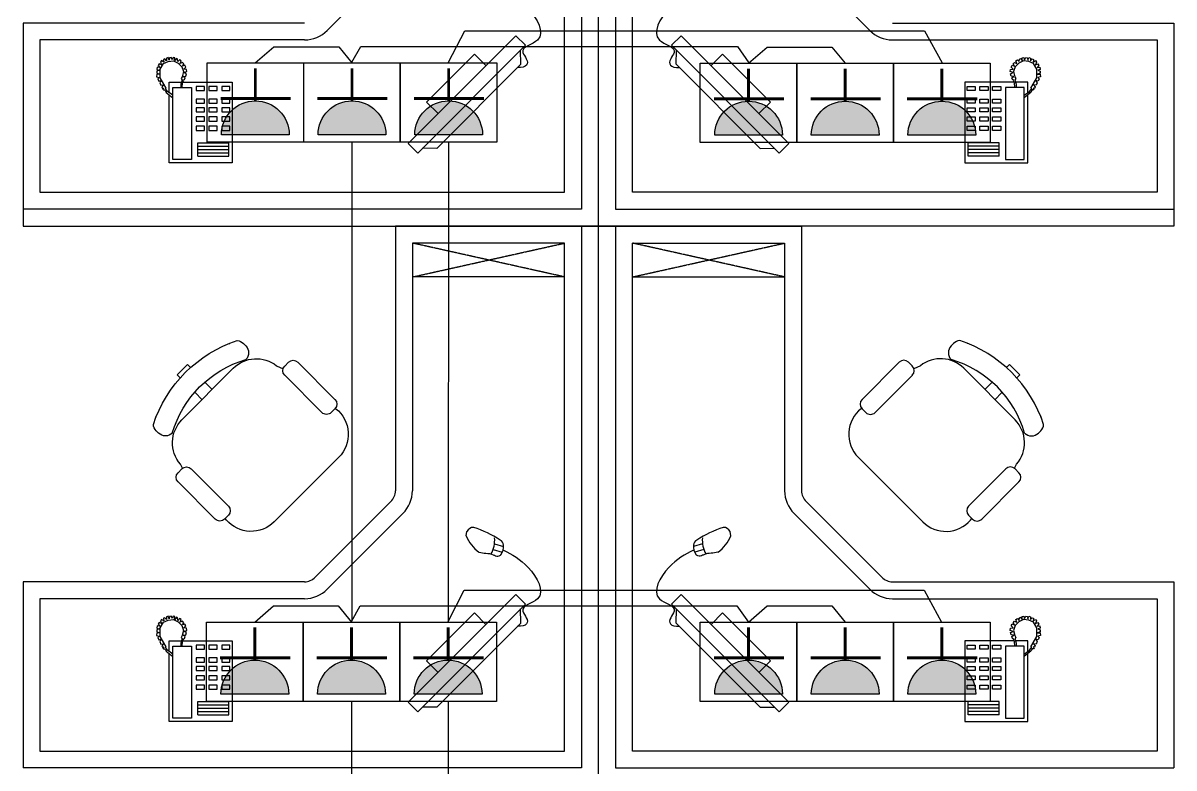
# Model space of a CAD drawing. Header units: inches. Extents: x 10 to 166961, y -47 to 131592.
# Drawn here: x 106726 to 110126, y 39459 to 41658 of the extents above; entities that cross this region are included whole.
import ezdxf

# ---------------------------------------------------------------- set-up
doc = ezdxf.new("R2010")
doc.units = ezdxf.units.IN
doc.header["$MEASUREMENT"] = 0
doc.linetypes.add('CONTINOUS', pattern=[0])
doc.linetypes.add('HIDDEN', pattern=[0.375, 0.25, -0.125])
for name, color, linetype in [('2', 2, 'Continuous'), ('6', 6, 'Continuous'), ('8', 8, 'Continuous'), ('插座图', 4, 'Continuous')]:
    doc.layers.add(name, color=color, linetype=linetype)

# ---------------------------------------------------------------- blocks, each defined once
blk = doc.blocks.new('A$C127C375D')
at = {"layer": '插座图', "lineweight": -2}
blk.add_hatch(color=3, dxfattribs=at).paths.add_polyline_path([(91.7, 8.4, 1), (16.1, 8.4)])
at = {"layer": '插座图', "color": 3, "lineweight": -2}
blk.add_line((16.1, 8.4), (91.7, 8.4), dxfattribs=at)
blk.add_lwpolyline([(0, 0), (107.8, 0), (107.8, 88.6), (0, 88.6)], close=True, dxfattribs=at)
at = {"layer": '插座图', "color": 3, "lineweight": -2, "const_width": 3.2}
for points in [[(53.9, 46.2), (53.9, 82.6)], [(14.3, 48.8), (92.6, 48.8)]]:
    blk.add_lwpolyline(points, dxfattribs=at)
at = {"layer": '插座图', "color": 3, "lineweight": -2}
blk.add_arc((53.9, 8.4), 37.8, 0, 180, dxfattribs=at)

msp = doc.modelspace()

# ---------------------------------------------------------------- linework, layer by layer
at = {"color": 2}
for p, q in [((107697.7, 41306.2), (107697.7, 39893.6)), ((107983.2, 41306.2), (107981.7, 39889.3)), ((107696.2, 39654.7), (107696.2, 38241.8)), ((107981.7, 39654.7), (107981.7, 38241.8))]:
    msp.add_line(p, q, dxfattribs=at)
for points in [[(107983.2, 41542.3), (108031, 41635.5), (109389.5, 41635.5), (109441.2, 41540.8)], [(107412.2, 41540.8), (107467, 41588.5), (107658.5, 41588.5), (107697.7, 41540.8)], [(107697.7, 41542.3), (107723.5, 41589), (108836.5, 41589), (108870.2, 41540.8)], [(108869.2, 41539.8), (108924, 41587.5), (109115.5, 41587.5), (109154.7, 41539.8)], [(107981.7, 39890.8), (108029.5, 39984), (109388, 39984), (109439.7, 39889.3)], [(107410.7, 39889.3), (107465.5, 39937), (107657, 39937), (107696.2, 39889.3)], [(107696.2, 39890.8), (107722, 39937.5), (108835, 39937.5), (108868.7, 39889.3)], [(108869.2, 39889.3), (108924, 39937), (109115.5, 39937), (109154.7, 39889.3)]]:
    msp.add_lwpolyline(points, dxfattribs=at)
at = {"layer": '2', "color": 252}
for p, q in [((108376, 42708.5), (108376, 41108.5)), ((108426, 41058.5), (108426, 42708.5)), ((108476, 42708.5), (108476, 41108.5)), ((108376, 41108.5), (106726, 41108.5)), ((106726, 41108.5), (106726, 41058.5)), ((108476, 41108.5), (110126, 41108.5)), ((110126, 41108.5), (110126, 41058.5)), ((106726, 41058.5), (108426, 41058.5)), ((107826.1, 41058.5), (108376, 41058.5)), ((108426, 41058.5), (107826.1, 41058.5)), ((108426, 41058.5), (107826.1, 41058.5)), ((108376, 41058.5), (108376, 39458.5)), ((108376, 41058.5), (108476, 41058.5)), ((108426, 39408.5), (108426, 41058.5)), ((108426, 41058.5), (109025.9, 41058.5)), ((108426, 41058.5), (109025.9, 41058.5)), ((110126, 41058.5), (108426, 41058.5)), ((108476, 41058.5), (108476, 39458.5)), ((109025.9, 41058.5), (108476, 41058.5)), ((108376, 39458.5), (106726, 39458.5)), ((108476, 39458.5), (110126, 39458.5))]:
    msp.add_line(p, q, dxfattribs=at)
at = {"layer": '6', "color": 252}
for p, q in [((107557.5, 41658.4), (106726, 41658.4)), ((106726, 41658.4), (106726, 41108.5)), ((109294.5, 41658.4), (110126, 41658.4)), ((110126, 41658.4), (110126, 41108.5)), ((107826.1, 41058.5), (107826.1, 40277)), ((109025.9, 41058.5), (109025.9, 40277)), ((107377.1, 40712.1), (107384.1, 40705.2)), ((109474.9, 40712.1), (109467.9, 40705.2)), ((107181.6, 40619.3), (107211.8, 40649.5)), ((107195.3, 40486.3), (107347, 40638.8)), ((107211.8, 40649.5), (107221.5, 40639.8)), ((107474.8, 40646.5), (107494.2, 40637.4)), ((107499, 40645.3), (107510.3, 40656.7)), ((107537.5, 40656.7), (107647.6, 40546.6)), ((109314.5, 40656.7), (109204.4, 40546.6)), ((109353.1, 40645.3), (109341.7, 40656.7)), ((109377.2, 40646.5), (109357.8, 40637.4)), ((109656.7, 40486.3), (109505, 40638.8)), ((109640.2, 40649.5), (109630.5, 40639.8)), ((109670.4, 40619.3), (109640.2, 40649.5)), ((107191.3, 40609.7), (107181.6, 40619.3)), ((107264.2, 40596.8), (107284.8, 40576.3)), ((107609, 40508.1), (107499, 40618.1)), ((109243, 40508.1), (109353.1, 40618.1)), ((109587.8, 40596.8), (109567.2, 40576.3)), ((109660.8, 40609.7), (109670.4, 40619.3)), ((107254.8, 40546.1), (107234.1, 40566.8)), ((109597.2, 40546.1), (109617.9, 40566.8)), ((107647.6, 40519.4), (107636.2, 40508.1)), ((107648.7, 40520.6), (107650.1, 40519.5)), ((109203.4, 40520.6), (109201.9, 40519.5)), ((109204.4, 40519.4), (109215.8, 40508.1)), ((107126.4, 40447.4), (107119.4, 40454.4)), ((109725.6, 40447.4), (109732.6, 40454.4)), ((107658.5, 40375.9), (107467.8, 40185.3)), ((109193.5, 40375.9), (109384.2, 40185.3)), ((107184.1, 40330.4), (107195.5, 40341.8)), ((107197.4, 40343.5), (107190.9, 40355.4)), ((107222.7, 40341.8), (107332.7, 40231.8)), ((109629.3, 40341.8), (109519.3, 40231.8)), ((109654.6, 40343.5), (109661.1, 40355.4)), ((109667.9, 40330.4), (109656.5, 40341.8)), ((107294.1, 40193.2), (107184.1, 40303.2)), ((109557.9, 40193.2), (109667.9, 40303.2)), ((107813, 40245.2), (107589.3, 40021.5)), ((109039, 40245.2), (109262.7, 40021.5)), ((107332.7, 40204.6), (107321.3, 40193.2)), ((107327.1, 40190.2), (107323.1, 40194.9)), ((109519.3, 40204.6), (109530.7, 40193.2)), ((109524.9, 40190.2), (109528.9, 40194.9)), ((107557.5, 40008.4), (106726, 40008.4)), ((106726, 40008.4), (106726, 39458.5)), ((109294.5, 40008.4), (110126, 40008.4)), ((110126, 40008.4), (110126, 39458.5))]:
    msp.add_line(p, q, dxfattribs=at)
for centre, start, end in [((107781.1, 40277), 315, 0), ((109070.9, 40277), 180, 225), ((107557.5, 40053.4), 270, 315), ((109294.5, 40053.4), 225, 270)]:
    msp.add_arc(centre, 45, start, end, dxfattribs=at)
at = {"layer": '6', "color": 252, "extrusion": (0, 0, -1)}
for centre, major_axis, start_param, end_param in [((107478.9, 40352.6), (273.6, 273.6), 4.241936, 5.182842), ((107356.7, 40691.7), (20.4, 20.4), 4.712389, 4.726071), ((107356.7, 40691.7), (20.4, 20.4), -0.705229, 0), ((107363.7, 40684.7), (20.4, 20.4), 0, 1.570796), ((107473.6, 40357.9), (225.8, 225.8), 4.211213, 5.213565), ((107415.2, 40571), (68, 68), 4.709722, 6.166276), ((107523.9, 40643.1), (13.6, 13.6), 4.712389, 6.283185), ((107512.6, 40631.7), (13.6, 13.6), 3.141593, 4.712389), ((107634, 40533), (13.6, 13.6), 0, 1.570796), ((107139.8, 40474.8), (-20.4, 20.4), 6.269503, 6.283185), ((107622.6, 40521.7), (13.6, 13.6), 1.570796, 3.141593), ((107590.5, 40444), (68, 68), -0.116909, 1.570796), ((107139.8, 40474.8), (20.4, 20.4), 3.141593, 3.846821), ((107263.6, 40418.5), (68, 68), 3.212044, 4.709722), ((107146.8, 40467.8), (20.4, 20.4), 1.570796, 3.141593), ((107197.7, 40316.8), (13.6, 13.6), 3.141593, 4.712389), ((107209.1, 40328.2), (13.6, 13.6), 4.712389, 6.283185), ((107319.1, 40218.2), (13.6, 13.6), 0, 1.570796), ((107307.7, 40206.8), (13.6, 13.6), 1.570796, 3.141593), ((107399.8, 40253.3), (68, 68), 1.570796, 3.212044)]:
    msp.add_ellipse(centre, major_axis=major_axis, ratio=1, start_param=start_param, end_param=end_param, dxfattribs=at)
at = {"layer": '6', "color": 252}
for centre, major_axis, start_param, end_param in [((109488.3, 40684.7), (-20.4, 20.4), 0, 1.570796), ((109495.3, 40691.7), (-20.4, 20.4), -0.705229, 0), ((109373.1, 40352.6), (-273.6, 273.6), 4.241936, 5.182842), ((109495.3, 40691.7), (-20.4, 20.4), 4.712389, 4.726071), ((109328.1, 40643.1), (-13.6, 13.6), 4.712389, 6.283185), ((109436.8, 40571), (-68, 68), 4.709722, 6.166276), ((109378.4, 40357.9), (-225.8, 225.8), 4.211213, 5.213565), ((109339.4, 40631.7), (-13.6, 13.6), 3.141593, 4.712389), ((109218, 40533), (-13.6, 13.6), 0, 1.570796), ((109261.5, 40444), (-68, 68), -0.116909, 1.570796), ((109229.4, 40521.7), (-13.6, 13.6), 1.570796, 3.141593), ((109712.2, 40474.8), (20.4, 20.4), 6.269503, 6.283185), ((109588.4, 40418.5), (-68, 68), 3.212044, 4.709722), ((109712.2, 40474.8), (-20.4, 20.4), 3.141593, 3.846821), ((109705.2, 40467.8), (-20.4, 20.4), 1.570796, 3.141593), ((109642.9, 40328.2), (-13.6, 13.6), 4.712389, 6.283185), ((109654.3, 40316.8), (-13.6, 13.6), 3.141593, 4.712389), ((109532.9, 40218.2), (-13.6, 13.6), 0, 1.570796), ((109452.2, 40253.3), (-68, 68), 1.570796, 3.212044), ((109544.3, 40206.8), (-13.6, 13.6), 1.570796, 3.141593)]:
    msp.add_ellipse(centre, major_axis=major_axis, ratio=1, start_param=start_param, end_param=end_param, dxfattribs=at)
at = {"layer": '8', "color": 252}
for p, q in [((108326, 41158.5), (108326, 42658.5)), ((108526, 41158.5), (108526, 42658.5)), ((107848.3, 41859.8), (107624.7, 41636.2)), ((109003.7, 41859.8), (109227.3, 41636.2)), ((107557.5, 41608.4), (106776, 41608.4)), ((106776, 41608.4), (106776, 41158.5)), ((109294.5, 41608.4), (110076, 41608.4)), ((110076, 41608.4), (110076, 41158.5)), ((107144.6, 41552.2), (107140.5, 41550.4)), ((107140.5, 41550.4), (107141.6, 41542.8)), ((107150.2, 41547), (107144.6, 41552.2)), ((107154.6, 41556.5), (107149.6, 41554.5)), ((107149.6, 41554.5), (107150.2, 41547)), ((107157.4, 41548.6), (107154.6, 41556.5)), ((107159.2, 41556), (107157.4, 41548.6)), ((107163.6, 41556.6), (107159.2, 41556)), ((107167.5, 41549.9), (107163.6, 41556.6)), ((107169.9, 41556.3), (107167.5, 41549.9)), ((107174.9, 41555.9), (107169.9, 41556.3)), ((107174.9, 41547.4), (107174.9, 41555.9)), ((107178.9, 41553.7), (107174.9, 41547.4)), ((107182.8, 41551.8), (107178.9, 41553.7)), ((107183.4, 41544.4), (107182.8, 41551.8)), ((107188.7, 41549.8), (107183.4, 41544.4)), ((107193.3, 41546.6), (107188.7, 41549.8)), ((109658.7, 41546.6), (109663.3, 41549.8)), ((109663.3, 41549.8), (109668.6, 41544.4)), ((109668.6, 41544.4), (109669.2, 41551.8)), ((109669.2, 41551.8), (109673.1, 41553.7)), ((109673.1, 41553.7), (109677.1, 41547.4)), ((109677.1, 41555.9), (109682.1, 41556.3)), ((109677.1, 41547.4), (109677.1, 41555.9)), ((109682.1, 41556.3), (109684.5, 41549.9)), ((109684.5, 41549.9), (109688.4, 41556.6)), ((109688.4, 41556.6), (109692.8, 41556)), ((109692.8, 41556), (109694.6, 41548.6)), ((109694.6, 41548.6), (109697.4, 41556.5)), ((109697.4, 41556.5), (109702.4, 41554.5)), ((109702.4, 41554.5), (109701.8, 41547)), ((109701.8, 41547), (109707.4, 41552.2)), ((109707.4, 41552.2), (109711.5, 41550.4)), ((109711.5, 41550.4), (109710.4, 41542.8)), ((107121.3, 41516.2), (107121, 41510.2)), ((107127.9, 41519.3), (107121.3, 41516.2)), ((107122.3, 41527.9), (107121.5, 41521.5)), ((107121.5, 41521.5), (107127.9, 41519.3)), ((107130.4, 41527.5), (107122.3, 41527.9)), ((107128.1, 41537.6), (107125.5, 41533.2)), ((107125.5, 41533.2), (107130.4, 41527.5)), ((107135.4, 41534.8), (107128.1, 41537.6)), ((107131.2, 41521.9), (107140.7, 41538.6)), ((107131.3, 41496.8), (107131.2, 41521.9)), ((107135.4, 41547.3), (107131.9, 41543.2)), ((107131.9, 41543.2), (107135.4, 41534.8)), ((107141.6, 41542.8), (107135.4, 41547.3)), ((107140.7, 41538.6), (107154.7, 41545.2)), ((107154.7, 41545.2), (107170.5, 41546.5)), ((107170.5, 41546.5), (107184.4, 41540.3)), ((107184.4, 41540.3), (107194.8, 41529.3)), ((107189.8, 41539), (107193.3, 41546.6)), ((107197.2, 41541.8), (107189.8, 41539)), ((107194.8, 41529.3), (107199.9, 41514.8)), ((107199.9, 41514.8), (107195.9, 41499.3)), ((107200.7, 41537.4), (107197.2, 41541.8)), ((107197.6, 41531.3), (107200.7, 41537.4)), ((107204.4, 41533.5), (107197.6, 41531.3)), ((107200.9, 41522.4), (107206.5, 41527.9)), ((107208.5, 41521.4), (107200.9, 41522.4)), ((107201.3, 41511.9), (107209.7, 41514.8)), ((107206.5, 41527.9), (107204.4, 41533.5)), ((107209.7, 41514.8), (107208.5, 41521.4)), ((109642.3, 41514.8), (109643.5, 41521.4)), ((109650.7, 41511.9), (109642.3, 41514.8)), ((109643.5, 41521.4), (109651.1, 41522.4)), ((109645.5, 41527.9), (109647.6, 41533.5)), ((109651.1, 41522.4), (109645.5, 41527.9)), ((109647.6, 41533.5), (109654.4, 41531.3)), ((109651.3, 41537.4), (109654.8, 41541.8)), ((109654.4, 41531.3), (109651.3, 41537.4)), ((109657.2, 41529.3), (109652.1, 41514.8)), ((109652.1, 41514.8), (109656.1, 41499.3)), ((109654.8, 41541.8), (109662.2, 41539)), ((109667.6, 41540.3), (109657.2, 41529.3)), ((109662.2, 41539), (109658.7, 41546.6)), ((109681.5, 41546.5), (109667.6, 41540.3)), ((109697.3, 41545.2), (109681.5, 41546.5)), ((109711.3, 41538.6), (109697.3, 41545.2)), ((109710.4, 41542.8), (109716.6, 41547.3)), ((109720.8, 41521.9), (109711.3, 41538.6)), ((109716.6, 41547.3), (109720.1, 41543.2)), ((109720.1, 41543.2), (109716.6, 41534.8)), ((109716.6, 41534.8), (109723.9, 41537.6)), ((109720.7, 41496.8), (109720.8, 41521.9)), ((109726.5, 41533.2), (109721.6, 41527.5)), ((109721.6, 41527.5), (109729.7, 41527.9)), ((109723.9, 41537.6), (109726.5, 41533.2)), ((109730.5, 41521.5), (109724.1, 41519.3)), ((109724.1, 41519.3), (109730.7, 41516.2)), ((109729.7, 41527.9), (109730.5, 41521.5)), ((109730.7, 41516.2), (109731, 41510.2)), ((107120.9, 41507.6), (107120.6, 41499.7)), ((107120.6, 41499.7), (107128, 41497.9)), ((107128.7, 41507.8), (107120.9, 41507.6)), ((107121, 41510.2), (107128.7, 41507.8)), ((107128, 41497.9), (107124.4, 41493.4)), ((107124.4, 41493.4), (107127.3, 41487)), ((107127.3, 41487), (107133.8, 41488.5)), ((107133.8, 41488.5), (107130, 41481.5)), ((107130, 41481.5), (107133.6, 41474.4)), ((107142.4, 41477.7), (107131.4, 41496.3)), ((107158, 41452.3), (107158, 41483.5)), ((107158, 41483.5), (107193.9, 41483.5)), ((107193.9, 41483.5), (107192.6, 41477.5)), ((107195.9, 41499.3), (107193.1, 41494.2)), ((107193.1, 41494.2), (107196.3, 41489.6)), ((107196.3, 41489.6), (107193.9, 41483.5)), ((107196.2, 41469.4), (107197.2, 41481.6)), ((107197.2, 41481.6), (107199.6, 41487.7)), ((107198, 41483.5), (107344, 41483.5)), ((107198.8, 41500.2), (107206.9, 41501.9)), ((107205.3, 41496.6), (107198.8, 41500.2)), ((107199.4, 41489.3), (107202.9, 41491.1)), ((107199.6, 41487.7), (107199.4, 41489.3)), ((107208.7, 41508.5), (107201.3, 41511.9)), ((107202.9, 41491.1), (107205.3, 41496.6)), ((107206.9, 41501.9), (107208.7, 41508.5)), ((107344, 41483.5), (107344, 41245.9)), ((109654, 41483.5), (109508, 41483.5)), ((109508, 41483.5), (109508, 41245.9)), ((109643.4, 41508.5), (109650.7, 41511.9)), ((109645.1, 41501.9), (109643.4, 41508.5)), ((109653.2, 41500.2), (109645.1, 41501.9)), ((109646.7, 41496.6), (109653.2, 41500.2)), ((109649.1, 41491.1), (109646.7, 41496.6)), ((109652.6, 41489.3), (109649.1, 41491.1)), ((109652.4, 41487.7), (109652.6, 41489.3)), ((109654.8, 41481.6), (109652.4, 41487.7)), ((109655.8, 41469.4), (109654.8, 41481.6)), ((109658.9, 41494.2), (109655.7, 41489.6)), ((109655.7, 41489.6), (109658.1, 41483.5)), ((109656.1, 41499.3), (109658.9, 41494.2)), ((109658.1, 41483.5), (109659.4, 41477.5)), ((109694, 41483.5), (109658.1, 41483.5)), ((109694, 41452.3), (109694, 41483.5)), ((109709.6, 41477.7), (109720.6, 41496.3)), ((109718.2, 41488.5), (109722, 41481.5)), ((109724.7, 41487), (109718.2, 41488.5)), ((109722, 41481.5), (109718.4, 41474.4)), ((109731, 41510.2), (109723.3, 41507.8)), ((109723.3, 41507.8), (109731.1, 41507.6)), ((109731.4, 41499.7), (109724, 41497.9)), ((109724, 41497.9), (109727.6, 41493.4)), ((109727.6, 41493.4), (109724.7, 41487)), ((109731.1, 41507.6), (109731.4, 41499.7)), ((107133.6, 41474.4), (107141.2, 41475.5)), ((107141.2, 41475.5), (107136.4, 41469.5)), ((107136.4, 41469.5), (107138.3, 41465.1)), ((107138.3, 41465.1), (107142, 41466.4)), ((107142, 41466.4), (107139.1, 41463.5)), ((107139.1, 41463.5), (107140.5, 41460.7)), ((107140.5, 41460.7), (107145.4, 41460.8)), ((107149, 41465.9), (107142.4, 41477.7)), ((107145.4, 41460.8), (107147.1, 41457.7)), ((107145.7, 41464.2), (107149, 41465.9)), ((107148.2, 41463.6), (107145.7, 41464.2)), ((107147.1, 41457.7), (107149.3, 41453.2)), ((107148.9, 41461.5), (107148.2, 41463.6)), ((107152.4, 41456.1), (107148.9, 41461.5)), ((107149.3, 41453.2), (107168.7, 41437.3)), ((107168.7, 41444.9), (107152.4, 41456.1)), ((107158, 41245.9), (107158, 41446.1)), ((107168.7, 41255.6), (107168.7, 41468.4)), ((107168.7, 41468.4), (107223.6, 41468.4)), ((107192.6, 41477.5), (107191.9, 41468.4)), ((107196.1, 41468.4), (107196.2, 41469.4)), ((107223.6, 41468.4), (107223.6, 41255.6)), ((107237.9, 41471.3), (107237.9, 41459.2)), ((107262.1, 41471.3), (107237.9, 41471.3)), ((107237.9, 41459.2), (107262.1, 41459.2)), ((107262.1, 41459.2), (107262.1, 41471.3)), ((107274.8, 41471.3), (107274.8, 41459.2)), ((107299.1, 41471.3), (107274.8, 41471.3)), ((107274.8, 41459.2), (107299.1, 41459.2)), ((107299.1, 41459.2), (107299.1, 41471.3)), ((107312.9, 41471.3), (107312.9, 41459.2)), ((107337.1, 41471.3), (107312.9, 41471.3)), ((107312.9, 41459.2), (107337.1, 41459.2)), ((107337.1, 41459.2), (107337.1, 41471.3)), ((109514.9, 41459.2), (109514.9, 41471.3)), ((109514.9, 41471.3), (109539.1, 41471.3)), ((109539.1, 41459.2), (109514.9, 41459.2)), ((109539.1, 41471.3), (109539.1, 41459.2)), ((109552.9, 41459.2), (109552.9, 41471.3)), ((109552.9, 41471.3), (109577.2, 41471.3)), ((109577.2, 41459.2), (109552.9, 41459.2)), ((109577.2, 41471.3), (109577.2, 41459.2)), ((109589.9, 41459.2), (109589.9, 41471.3)), ((109589.9, 41471.3), (109614.1, 41471.3)), ((109614.1, 41459.2), (109589.9, 41459.2)), ((109614.1, 41471.3), (109614.1, 41459.2)), ((109683.3, 41468.4), (109628.4, 41468.4)), ((109628.4, 41468.4), (109628.4, 41255.6)), ((109655.9, 41468.4), (109655.8, 41469.4)), ((109659.4, 41477.5), (109660.1, 41468.4)), ((109683.3, 41255.6), (109683.3, 41468.4)), ((109683.3, 41444.9), (109699.6, 41456.1)), ((109702.7, 41453.2), (109683.3, 41437.3)), ((109694, 41245.9), (109694, 41446.1)), ((109699.6, 41456.1), (109703.1, 41461.5)), ((109704.9, 41457.7), (109702.7, 41453.2)), ((109703, 41465.9), (109709.6, 41477.7)), ((109706.3, 41464.2), (109703, 41465.9)), ((109703.1, 41461.5), (109703.8, 41463.6)), ((109703.8, 41463.6), (109706.3, 41464.2)), ((109706.6, 41460.8), (109704.9, 41457.7)), ((109711.5, 41460.7), (109706.6, 41460.8)), ((109710, 41466.4), (109712.9, 41463.5)), ((109713.7, 41465.1), (109710, 41466.4)), ((109710.8, 41475.5), (109715.6, 41469.5)), ((109718.4, 41474.4), (109710.8, 41475.5)), ((109712.9, 41463.5), (109711.5, 41460.7)), ((109715.6, 41469.5), (109713.7, 41465.1)), ((107237.9, 41433.4), (107237.9, 41421.3)), ((107262.1, 41433.4), (107237.9, 41433.4)), ((107237.9, 41421.3), (107262.1, 41421.3)), ((107262.1, 41421.3), (107262.1, 41433.4)), ((107274.8, 41433.4), (107274.8, 41421.3)), ((107299.1, 41433.4), (107274.8, 41433.4)), ((107274.8, 41421.3), (107299.1, 41421.3)), ((107299.1, 41421.3), (107299.1, 41433.4)), ((107312.9, 41433.4), (107312.9, 41421.3)), ((107337.1, 41433.4), (107312.9, 41433.4)), ((107312.9, 41421.3), (107337.1, 41421.3)), ((107337.1, 41421.3), (107337.1, 41433.4)), ((109514.9, 41421.3), (109514.9, 41433.4)), ((109514.9, 41433.4), (109539.1, 41433.4)), ((109539.1, 41421.3), (109514.9, 41421.3)), ((109539.1, 41433.4), (109539.1, 41421.3)), ((109552.9, 41421.3), (109552.9, 41433.4)), ((109552.9, 41433.4), (109577.2, 41433.4)), ((109577.2, 41421.3), (109552.9, 41421.3)), ((109577.2, 41433.4), (109577.2, 41421.3)), ((109589.9, 41421.3), (109589.9, 41433.4)), ((109589.9, 41433.4), (109614.1, 41433.4)), ((109614.1, 41421.3), (109589.9, 41421.3)), ((109614.1, 41433.4), (109614.1, 41421.3)), ((107237.9, 41408), (107237.9, 41395.9)), ((107262.1, 41408), (107237.9, 41408)), ((107237.9, 41395.9), (107262.1, 41395.9)), ((107237.9, 41380.9), (107237.9, 41368.8)), ((107262.1, 41380.9), (107237.9, 41380.9)), ((107262.1, 41395.9), (107262.1, 41408)), ((107262.1, 41368.8), (107262.1, 41380.9)), ((107274.8, 41408), (107274.8, 41395.9)), ((107299.1, 41408), (107274.8, 41408)), ((107274.8, 41395.9), (107299.1, 41395.9)), ((107274.8, 41380.9), (107274.8, 41368.8)), ((107299.1, 41380.9), (107274.8, 41380.9)), ((107299.1, 41395.9), (107299.1, 41408)), ((107299.1, 41368.8), (107299.1, 41380.9)), ((107312.9, 41408), (107312.9, 41395.9)), ((107337.1, 41408), (107312.9, 41408)), ((107312.9, 41395.9), (107337.1, 41395.9)), ((107312.9, 41380.9), (107312.9, 41368.8)), ((107337.1, 41380.9), (107312.9, 41380.9)), ((107337.1, 41395.9), (107337.1, 41408)), ((107337.1, 41368.8), (107337.1, 41380.9)), ((109514.9, 41395.9), (109514.9, 41408)), ((109514.9, 41408), (109539.1, 41408)), ((109539.1, 41395.9), (109514.9, 41395.9)), ((109514.9, 41368.8), (109514.9, 41380.9)), ((109514.9, 41380.9), (109539.1, 41380.9)), ((109539.1, 41408), (109539.1, 41395.9)), ((109539.1, 41380.9), (109539.1, 41368.8)), ((109552.9, 41395.9), (109552.9, 41408)), ((109552.9, 41408), (109577.2, 41408)), ((109577.2, 41395.9), (109552.9, 41395.9)), ((109552.9, 41368.8), (109552.9, 41380.9)), ((109552.9, 41380.9), (109577.2, 41380.9)), ((109577.2, 41408), (109577.2, 41395.9)), ((109577.2, 41380.9), (109577.2, 41368.8)), ((109589.9, 41395.9), (109589.9, 41408)), ((109589.9, 41408), (109614.1, 41408)), ((109614.1, 41395.9), (109589.9, 41395.9)), ((109589.9, 41368.8), (109589.9, 41380.9)), ((109589.9, 41380.9), (109614.1, 41380.9)), ((109614.1, 41408), (109614.1, 41395.9)), ((109614.1, 41380.9), (109614.1, 41368.8)), ((107237.9, 41368.8), (107262.1, 41368.8)), ((107237.9, 41353.5), (107237.9, 41341.4)), ((107262.1, 41353.5), (107237.9, 41353.5)), ((107262.1, 41341.4), (107262.1, 41353.5)), ((107274.8, 41368.8), (107299.1, 41368.8)), ((107274.8, 41353.5), (107274.8, 41341.4)), ((107299.1, 41353.5), (107274.8, 41353.5)), ((107299.1, 41341.4), (107299.1, 41353.5)), ((107312.9, 41368.8), (107337.1, 41368.8)), ((107312.9, 41353.5), (107312.9, 41341.4)), ((107337.1, 41353.5), (107312.9, 41353.5)), ((107337.1, 41341.4), (107337.1, 41353.5)), ((109539.1, 41368.8), (109514.9, 41368.8)), ((109514.9, 41341.4), (109514.9, 41353.5)), ((109514.9, 41353.5), (109539.1, 41353.5)), ((109539.1, 41353.5), (109539.1, 41341.4)), ((109577.2, 41368.8), (109552.9, 41368.8)), ((109552.9, 41341.4), (109552.9, 41353.5)), ((109552.9, 41353.5), (109577.2, 41353.5)), ((109577.2, 41353.5), (109577.2, 41341.4)), ((109614.1, 41368.8), (109589.9, 41368.8)), ((109589.9, 41341.4), (109589.9, 41353.5)), ((109589.9, 41353.5), (109614.1, 41353.5)), ((109614.1, 41353.5), (109614.1, 41341.4)), ((107237.9, 41341.4), (107262.1, 41341.4)), ((107274.8, 41341.4), (107299.1, 41341.4)), ((107312.9, 41341.4), (107337.1, 41341.4)), ((109539.1, 41341.4), (109514.9, 41341.4)), ((109577.2, 41341.4), (109552.9, 41341.4)), ((109614.1, 41341.4), (109589.9, 41341.4)), ((107242.9, 41265.2), (107242.9, 41305)), ((107242.9, 41305), (107334.4, 41305)), ((107242.9, 41295), (107334.4, 41295)), ((107242.9, 41285), (107334.4, 41285)), ((107334.4, 41265), (107334.4, 41305)), ((109517.6, 41265), (109517.6, 41305)), ((109609.1, 41305), (109517.6, 41305)), ((109609.1, 41295), (109517.6, 41295)), ((109609.1, 41285), (109517.6, 41285)), ((109609.1, 41265.2), (109609.1, 41305)), ((107344, 41245.9), (107158, 41245.9)), ((107223.6, 41255.6), (107168.7, 41255.6)), ((107242.9, 41275), (107334.4, 41275)), ((107242.9, 41265), (107334.4, 41265)), ((109508, 41245.9), (109694, 41245.9)), ((109609.1, 41275), (109517.6, 41275)), ((109609.1, 41265), (109517.6, 41265)), ((109628.4, 41255.6), (109683.3, 41255.6)), ((106776, 41158.5), (108326, 41158.5)), ((110076, 41158.5), (108526, 41158.5)), ((107876.1, 41008.5), (107876.1, 40277)), ((108326, 41008.5), (107876.1, 41008.5)), ((108326, 39508.5), (108326, 41008.5)), ((108526, 39508.5), (108526, 41008.5)), ((108526, 41008.5), (108975.9, 41008.5)), ((108975.9, 41008.5), (108975.9, 40277)), ((107848.3, 40209.8), (107624.7, 39986.2)), ((109003.7, 40209.8), (109227.3, 39986.2)), ((108035.1, 40144.4), (108037.1, 40156.7)), ((108816.9, 40144.4), (108814.9, 40156.7)), ((108118.5, 40120.1), (108145.7, 40112.6)), ((108733.5, 40120.1), (108706.3, 40112.6)), ((108114.6, 40103.7), (108141.9, 40095.7)), ((108737.4, 40103.7), (108710.1, 40095.7)), ((107557.5, 39958.4), (106776, 39958.4)), ((106776, 39958.4), (106776, 39508.5)), ((109294.5, 39958.4), (110076, 39958.4)), ((110076, 39958.4), (110076, 39508.5)), ((107128.1, 39887.6), (107125.5, 39883.2)), ((107125.5, 39883.2), (107130.4, 39877.5)), ((107135.4, 39884.8), (107128.1, 39887.6)), ((107131.2, 39871.9), (107140.7, 39888.6)), ((107135.4, 39897.3), (107131.9, 39893.2)), ((107131.9, 39893.2), (107135.4, 39884.8)), ((107141.6, 39892.8), (107135.4, 39897.3)), ((107144.6, 39902.2), (107140.5, 39900.4)), ((107140.5, 39900.4), (107141.6, 39892.8)), ((107140.7, 39888.6), (107154.7, 39895.2)), ((107150.2, 39897), (107144.6, 39902.2)), ((107154.6, 39906.5), (107149.6, 39904.5)), ((107149.6, 39904.5), (107150.2, 39897)), ((107157.4, 39898.6), (107154.6, 39906.5)), ((107154.7, 39895.2), (107170.5, 39896.5)), ((107159.2, 39906), (107157.4, 39898.6)), ((107163.6, 39906.6), (107159.2, 39906)), ((107167.5, 39899.9), (107163.6, 39906.6)), ((107169.9, 39906.3), (107167.5, 39899.9)), ((107174.9, 39905.9), (107169.9, 39906.3)), ((107170.5, 39896.5), (107184.4, 39890.3)), ((107174.9, 39897.4), (107174.9, 39905.9)), ((107178.9, 39903.7), (107174.9, 39897.4)), ((107182.8, 39901.8), (107178.9, 39903.7)), ((107183.4, 39894.4), (107182.8, 39901.8)), ((107188.7, 39899.8), (107183.4, 39894.4)), ((107184.4, 39890.3), (107194.8, 39879.3)), ((107193.3, 39896.6), (107188.7, 39899.8)), ((107189.8, 39889), (107193.3, 39896.6)), ((107197.2, 39891.8), (107189.8, 39889)), ((107200.7, 39887.4), (107197.2, 39891.8)), ((107197.6, 39881.3), (107200.7, 39887.4)), ((107204.4, 39883.5), (107197.6, 39881.3)), ((107206.5, 39877.9), (107204.4, 39883.5)), ((109645.5, 39877.9), (109647.6, 39883.5)), ((109647.6, 39883.5), (109654.4, 39881.3)), ((109651.3, 39887.4), (109654.8, 39891.8)), ((109654.4, 39881.3), (109651.3, 39887.4)), ((109654.8, 39891.8), (109662.2, 39889)), ((109667.6, 39890.3), (109657.2, 39879.3)), ((109658.7, 39896.6), (109663.3, 39899.8)), ((109662.2, 39889), (109658.7, 39896.6)), ((109663.3, 39899.8), (109668.6, 39894.4)), ((109681.5, 39896.5), (109667.6, 39890.3)), ((109668.6, 39894.4), (109669.2, 39901.8)), ((109669.2, 39901.8), (109673.1, 39903.7)), ((109673.1, 39903.7), (109677.1, 39897.4)), ((109677.1, 39905.9), (109682.1, 39906.3)), ((109677.1, 39897.4), (109677.1, 39905.9)), ((109697.3, 39895.2), (109681.5, 39896.5)), ((109682.1, 39906.3), (109684.5, 39899.9)), ((109684.5, 39899.9), (109688.4, 39906.6)), ((109688.4, 39906.6), (109692.8, 39906)), ((109692.8, 39906), (109694.6, 39898.6)), ((109694.6, 39898.6), (109697.4, 39906.5)), ((109711.3, 39888.6), (109697.3, 39895.2)), ((109697.4, 39906.5), (109702.4, 39904.5)), ((109702.4, 39904.5), (109701.8, 39897)), ((109701.8, 39897), (109707.4, 39902.2)), ((109707.4, 39902.2), (109711.5, 39900.4)), ((109711.5, 39900.4), (109710.4, 39892.8)), ((109710.4, 39892.8), (109716.6, 39897.3)), ((109720.8, 39871.9), (109711.3, 39888.6)), ((109716.6, 39897.3), (109720.1, 39893.2)), ((109720.1, 39893.2), (109716.6, 39884.8)), ((109716.6, 39884.8), (109723.9, 39887.6)), ((109726.5, 39883.2), (109721.6, 39877.5)), ((109723.9, 39887.6), (109726.5, 39883.2)), ((107120.9, 39857.6), (107120.6, 39849.7)), ((107120.6, 39849.7), (107128, 39847.9)), ((107128.7, 39857.8), (107120.9, 39857.6)), ((107121.3, 39866.2), (107121, 39860.2)), ((107121, 39860.2), (107128.7, 39857.8)), ((107127.9, 39869.3), (107121.3, 39866.2)), ((107122.3, 39877.9), (107121.5, 39871.5)), ((107121.5, 39871.5), (107127.9, 39869.3)), ((107130.4, 39877.5), (107122.3, 39877.9)), ((107131.3, 39846.8), (107131.2, 39871.9)), ((107195.9, 39849.3), (107193.1, 39844.2)), ((107194.8, 39879.3), (107199.9, 39864.8)), ((107199.9, 39864.8), (107195.9, 39849.3)), ((107198.8, 39850.2), (107206.9, 39851.9)), ((107205.3, 39846.6), (107198.8, 39850.2)), ((107200.9, 39872.4), (107206.5, 39877.9)), ((107208.5, 39871.4), (107200.9, 39872.4)), ((107201.3, 39861.9), (107209.7, 39864.8)), ((107208.7, 39858.5), (107201.3, 39861.9)), ((107206.9, 39851.9), (107208.7, 39858.5)), ((107209.7, 39864.8), (107208.5, 39871.4)), ((109642.3, 39864.8), (109643.5, 39871.4)), ((109650.7, 39861.9), (109642.3, 39864.8)), ((109643.4, 39858.5), (109650.7, 39861.9)), ((109645.1, 39851.9), (109643.4, 39858.5)), ((109643.5, 39871.4), (109651.1, 39872.4)), ((109653.2, 39850.2), (109645.1, 39851.9)), ((109651.1, 39872.4), (109645.5, 39877.9)), ((109646.7, 39846.6), (109653.2, 39850.2)), ((109657.2, 39879.3), (109652.1, 39864.8)), ((109652.1, 39864.8), (109656.1, 39849.3)), ((109656.1, 39849.3), (109658.9, 39844.2)), ((109720.7, 39846.8), (109720.8, 39871.9)), ((109721.6, 39877.5), (109729.7, 39877.9)), ((109731, 39860.2), (109723.3, 39857.8)), ((109723.3, 39857.8), (109731.1, 39857.6)), ((109731.4, 39849.7), (109724, 39847.9)), ((109730.5, 39871.5), (109724.1, 39869.3)), ((109724.1, 39869.3), (109730.7, 39866.2)), ((109729.7, 39877.9), (109730.5, 39871.5)), ((109730.7, 39866.2), (109731, 39860.2)), ((109731.1, 39857.6), (109731.4, 39849.7)), ((107128, 39847.9), (107124.4, 39843.4)), ((107124.4, 39843.4), (107127.3, 39837)), ((107127.3, 39837), (107133.8, 39838.5)), ((107133.8, 39838.5), (107130, 39831.5)), ((107130, 39831.5), (107133.6, 39824.4)), ((107142.4, 39827.7), (107131.4, 39846.3)), ((107133.6, 39824.4), (107141.2, 39825.5)), ((107141.2, 39825.5), (107136.4, 39819.5)), ((107136.4, 39819.5), (107138.3, 39815.1)), ((107138.3, 39815.1), (107142, 39816.4)), ((107142, 39816.4), (107139.1, 39813.5)), ((107149, 39815.9), (107142.4, 39827.7)), ((107145.7, 39814.2), (107149, 39815.9)), ((107148.2, 39813.6), (107145.7, 39814.2)), ((107158, 39802.3), (107158, 39833.5)), ((107158, 39833.5), (107193.9, 39833.5)), ((107168.7, 39605.6), (107168.7, 39818.4)), ((107168.7, 39818.4), (107223.6, 39818.4)), ((107192.6, 39827.5), (107191.9, 39818.4)), ((107193.9, 39833.5), (107192.6, 39827.5)), ((107193.1, 39844.2), (107196.3, 39839.6)), ((107196.3, 39839.6), (107193.9, 39833.5)), ((107196.1, 39818.4), (107196.2, 39819.4)), ((107196.2, 39819.4), (107197.2, 39831.6)), ((107197.2, 39831.6), (107199.6, 39837.7)), ((107198, 39833.5), (107344, 39833.5)), ((107199.4, 39839.3), (107202.9, 39841.1)), ((107199.6, 39837.7), (107199.4, 39839.3)), ((107202.9, 39841.1), (107205.3, 39846.6)), ((107223.6, 39818.4), (107223.6, 39605.6)), ((107237.9, 39821.3), (107237.9, 39809.2)), ((107262.1, 39821.3), (107237.9, 39821.3)), ((107262.1, 39809.2), (107262.1, 39821.3)), ((107274.8, 39821.3), (107274.8, 39809.2)), ((107299.1, 39821.3), (107274.8, 39821.3)), ((107299.1, 39809.2), (107299.1, 39821.3)), ((107312.9, 39821.3), (107312.9, 39809.2)), ((107337.1, 39821.3), (107312.9, 39821.3)), ((107337.1, 39809.2), (107337.1, 39821.3)), ((107344, 39833.5), (107344, 39595.9)), ((109654, 39833.5), (109508, 39833.5)), ((109508, 39833.5), (109508, 39595.9)), ((109514.9, 39809.2), (109514.9, 39821.3)), ((109514.9, 39821.3), (109539.1, 39821.3)), ((109539.1, 39821.3), (109539.1, 39809.2)), ((109552.9, 39809.2), (109552.9, 39821.3)), ((109552.9, 39821.3), (109577.2, 39821.3)), ((109577.2, 39821.3), (109577.2, 39809.2)), ((109589.9, 39809.2), (109589.9, 39821.3)), ((109589.9, 39821.3), (109614.1, 39821.3)), ((109614.1, 39821.3), (109614.1, 39809.2)), ((109683.3, 39818.4), (109628.4, 39818.4)), ((109628.4, 39818.4), (109628.4, 39605.6)), ((109649.1, 39841.1), (109646.7, 39846.6)), ((109652.6, 39839.3), (109649.1, 39841.1)), ((109652.4, 39837.7), (109652.6, 39839.3)), ((109654.8, 39831.6), (109652.4, 39837.7)), ((109655.8, 39819.4), (109654.8, 39831.6)), ((109658.9, 39844.2), (109655.7, 39839.6)), ((109655.7, 39839.6), (109658.1, 39833.5)), ((109655.9, 39818.4), (109655.8, 39819.4)), ((109658.1, 39833.5), (109659.4, 39827.5)), ((109694, 39833.5), (109658.1, 39833.5)), ((109659.4, 39827.5), (109660.1, 39818.4)), ((109683.3, 39605.6), (109683.3, 39818.4)), ((109694, 39802.3), (109694, 39833.5)), ((109703, 39815.9), (109709.6, 39827.7)), ((109706.3, 39814.2), (109703, 39815.9)), ((109703.8, 39813.6), (109706.3, 39814.2)), ((109709.6, 39827.7), (109720.6, 39846.3)), ((109710, 39816.4), (109712.9, 39813.5)), ((109713.7, 39815.1), (109710, 39816.4)), ((109710.8, 39825.5), (109715.6, 39819.5)), ((109718.4, 39824.4), (109710.8, 39825.5)), ((109715.6, 39819.5), (109713.7, 39815.1)), ((109718.2, 39838.5), (109722, 39831.5)), ((109724.7, 39837), (109718.2, 39838.5)), ((109722, 39831.5), (109718.4, 39824.4)), ((109724, 39847.9), (109727.6, 39843.4)), ((109727.6, 39843.4), (109724.7, 39837)), ((107139.1, 39813.5), (107140.5, 39810.7)), ((107140.5, 39810.7), (107145.4, 39810.8)), ((107145.4, 39810.8), (107147.1, 39807.7)), ((107147.1, 39807.7), (107149.3, 39803.2)), ((107148.9, 39811.5), (107148.2, 39813.6)), ((107152.4, 39806.1), (107148.9, 39811.5)), ((107149.3, 39803.2), (107168.7, 39787.3)), ((107168.7, 39794.9), (107152.4, 39806.1)), ((107158, 39595.9), (107158, 39796.1)), ((107237.9, 39809.2), (107262.1, 39809.2)), ((107237.9, 39783.4), (107237.9, 39771.3)), ((107262.1, 39783.4), (107237.9, 39783.4)), ((107262.1, 39771.3), (107262.1, 39783.4)), ((107274.8, 39809.2), (107299.1, 39809.2)), ((107274.8, 39783.4), (107274.8, 39771.3)), ((107299.1, 39783.4), (107274.8, 39783.4)), ((107299.1, 39771.3), (107299.1, 39783.4)), ((107312.9, 39809.2), (107337.1, 39809.2)), ((107312.9, 39783.4), (107312.9, 39771.3)), ((107337.1, 39783.4), (107312.9, 39783.4)), ((107337.1, 39771.3), (107337.1, 39783.4)), ((109539.1, 39809.2), (109514.9, 39809.2)), ((109514.9, 39771.3), (109514.9, 39783.4)), ((109514.9, 39783.4), (109539.1, 39783.4)), ((109539.1, 39783.4), (109539.1, 39771.3)), ((109577.2, 39809.2), (109552.9, 39809.2)), ((109552.9, 39771.3), (109552.9, 39783.4)), ((109552.9, 39783.4), (109577.2, 39783.4)), ((109577.2, 39783.4), (109577.2, 39771.3)), ((109614.1, 39809.2), (109589.9, 39809.2)), ((109589.9, 39771.3), (109589.9, 39783.4)), ((109589.9, 39783.4), (109614.1, 39783.4)), ((109614.1, 39783.4), (109614.1, 39771.3)), ((109683.3, 39794.9), (109699.6, 39806.1)), ((109702.7, 39803.2), (109683.3, 39787.3)), ((109694, 39595.9), (109694, 39796.1)), ((109699.6, 39806.1), (109703.1, 39811.5)), ((109704.9, 39807.7), (109702.7, 39803.2)), ((109703.1, 39811.5), (109703.8, 39813.6)), ((109706.6, 39810.8), (109704.9, 39807.7)), ((109711.5, 39810.7), (109706.6, 39810.8)), ((109712.9, 39813.5), (109711.5, 39810.7)), ((107237.9, 39771.3), (107262.1, 39771.3)), ((107237.9, 39758), (107237.9, 39745.9)), ((107262.1, 39758), (107237.9, 39758)), ((107262.1, 39745.9), (107262.1, 39758)), ((107274.8, 39771.3), (107299.1, 39771.3)), ((107274.8, 39758), (107274.8, 39745.9)), ((107299.1, 39758), (107274.8, 39758)), ((107299.1, 39745.9), (107299.1, 39758)), ((107312.9, 39771.3), (107337.1, 39771.3)), ((107312.9, 39758), (107312.9, 39745.9)), ((107337.1, 39758), (107312.9, 39758)), ((107337.1, 39745.9), (107337.1, 39758)), ((109539.1, 39771.3), (109514.9, 39771.3)), ((109514.9, 39745.9), (109514.9, 39758)), ((109514.9, 39758), (109539.1, 39758)), ((109539.1, 39758), (109539.1, 39745.9)), ((109577.2, 39771.3), (109552.9, 39771.3)), ((109552.9, 39745.9), (109552.9, 39758)), ((109552.9, 39758), (109577.2, 39758)), ((109577.2, 39758), (109577.2, 39745.9)), ((109614.1, 39771.3), (109589.9, 39771.3)), ((109589.9, 39745.9), (109589.9, 39758)), ((109589.9, 39758), (109614.1, 39758)), ((109614.1, 39758), (109614.1, 39745.9)), ((107237.9, 39745.9), (107262.1, 39745.9)), ((107237.9, 39730.9), (107237.9, 39718.8)), ((107262.1, 39730.9), (107237.9, 39730.9)), ((107237.9, 39718.8), (107262.1, 39718.8)), ((107262.1, 39718.8), (107262.1, 39730.9)), ((107274.8, 39745.9), (107299.1, 39745.9)), ((107274.8, 39730.9), (107274.8, 39718.8)), ((107299.1, 39730.9), (107274.8, 39730.9)), ((107274.8, 39718.8), (107299.1, 39718.8)), ((107299.1, 39718.8), (107299.1, 39730.9)), ((107312.9, 39745.9), (107337.1, 39745.9)), ((107312.9, 39730.9), (107312.9, 39718.8)), ((107337.1, 39730.9), (107312.9, 39730.9)), ((107312.9, 39718.8), (107337.1, 39718.8)), ((107337.1, 39718.8), (107337.1, 39730.9)), ((109539.1, 39745.9), (109514.9, 39745.9)), ((109514.9, 39718.8), (109514.9, 39730.9)), ((109514.9, 39730.9), (109539.1, 39730.9)), ((109539.1, 39718.8), (109514.9, 39718.8)), ((109539.1, 39730.9), (109539.1, 39718.8)), ((109577.2, 39745.9), (109552.9, 39745.9)), ((109552.9, 39718.8), (109552.9, 39730.9)), ((109552.9, 39730.9), (109577.2, 39730.9)), ((109577.2, 39718.8), (109552.9, 39718.8)), ((109577.2, 39730.9), (109577.2, 39718.8)), ((109614.1, 39745.9), (109589.9, 39745.9)), ((109589.9, 39718.8), (109589.9, 39730.9)), ((109589.9, 39730.9), (109614.1, 39730.9)), ((109614.1, 39718.8), (109589.9, 39718.8)), ((109614.1, 39730.9), (109614.1, 39718.8)), ((107237.9, 39703.5), (107237.9, 39691.4)), ((107262.1, 39703.5), (107237.9, 39703.5)), ((107237.9, 39691.4), (107262.1, 39691.4)), ((107262.1, 39691.4), (107262.1, 39703.5)), ((107274.8, 39703.5), (107274.8, 39691.4)), ((107299.1, 39703.5), (107274.8, 39703.5)), ((107274.8, 39691.4), (107299.1, 39691.4)), ((107299.1, 39691.4), (107299.1, 39703.5)), ((107312.9, 39703.5), (107312.9, 39691.4)), ((107337.1, 39703.5), (107312.9, 39703.5)), ((107312.9, 39691.4), (107337.1, 39691.4)), ((107337.1, 39691.4), (107337.1, 39703.5)), ((109514.9, 39691.4), (109514.9, 39703.5)), ((109514.9, 39703.5), (109539.1, 39703.5)), ((109539.1, 39691.4), (109514.9, 39691.4)), ((109539.1, 39703.5), (109539.1, 39691.4)), ((109552.9, 39691.4), (109552.9, 39703.5)), ((109552.9, 39703.5), (109577.2, 39703.5)), ((109577.2, 39691.4), (109552.9, 39691.4)), ((109577.2, 39703.5), (109577.2, 39691.4)), ((109589.9, 39691.4), (109589.9, 39703.5)), ((109589.9, 39703.5), (109614.1, 39703.5)), ((109614.1, 39691.4), (109589.9, 39691.4)), ((109614.1, 39703.5), (109614.1, 39691.4)), ((107242.9, 39615.2), (107242.9, 39655)), ((107242.9, 39655), (107334.4, 39655)), ((107242.9, 39645), (107334.4, 39645)), ((107334.4, 39615), (107334.4, 39655)), ((109517.6, 39615), (109517.6, 39655)), ((109609.1, 39655), (109517.6, 39655)), ((109609.1, 39645), (109517.6, 39645)), ((109609.1, 39615.2), (109609.1, 39655)), ((107242.9, 39635), (107334.4, 39635)), ((107242.9, 39625), (107334.4, 39625)), ((107242.9, 39615), (107334.4, 39615)), ((109609.1, 39635), (109517.6, 39635)), ((109609.1, 39625), (109517.6, 39625)), ((109609.1, 39615), (109517.6, 39615)), ((107344, 39595.9), (107158, 39595.9)), ((107223.6, 39605.6), (107168.7, 39605.6)), ((109508, 39595.9), (109694, 39595.9)), ((109628.4, 39605.6), (109683.3, 39605.6)), ((106776, 39508.5), (108326, 39508.5)), ((110076, 39508.5), (108526, 39508.5))]:
    msp.add_line(p, q, dxfattribs=at)
at = {"layer": '8', "color": 252, "linetype": 'CONTINOUS'}
for p, q in [((108181.9, 41620.8), (107863.7, 41302.6)), ((108210.2, 41592.5), (108181.9, 41620.8)), ((108641.8, 41592.5), (108670.1, 41620.8)), ((108670.1, 41620.8), (108988.3, 41302.6)), ((107892, 41274.3), (108210.2, 41592.5)), ((108960, 41274.3), (108641.8, 41592.5)), ((107918.2, 41424.7), (108059.8, 41566.3)), ((108059.8, 41566.3), (108093.6, 41532.5)), ((108196.4, 41536.4), (108196, 41578.4)), ((108655.6, 41536.4), (108656, 41578.4)), ((108792.2, 41566.3), (108758.4, 41532.5)), ((108933.8, 41424.7), (108792.2, 41566.3)), ((108196.4, 41536.4), (107948.1, 41288.1)), ((108655.6, 41536.4), (108903.9, 41288.1)), ((107952, 41390.9), (107918.2, 41424.7)), ((108900, 41390.9), (108933.8, 41424.7)), ((107863.7, 41302.6), (107892, 41274.3)), ((107948.1, 41288.1), (107906.1, 41288.5)), ((108903.9, 41288.1), (108945.9, 41288.5)), ((108988.3, 41302.6), (108960, 41274.3)), ((108181.9, 39970.8), (107863.7, 39652.6)), ((108210.2, 39942.5), (108181.9, 39970.8)), ((108641.8, 39942.5), (108670.1, 39970.8)), ((108670.1, 39970.8), (108988.3, 39652.6)), ((107892, 39624.3), (108210.2, 39942.5)), ((107918.2, 39774.7), (108059.8, 39916.3)), ((108059.8, 39916.3), (108093.6, 39882.5)), ((108196.4, 39886.4), (108196, 39928.4)), ((108960, 39624.3), (108641.8, 39942.5)), ((108655.6, 39886.4), (108656, 39928.4)), ((108792.2, 39916.3), (108758.4, 39882.5)), ((108933.8, 39774.7), (108792.2, 39916.3)), ((108196.4, 39886.4), (107948.1, 39638.1)), ((108655.6, 39886.4), (108903.9, 39638.1)), ((107952, 39740.9), (107918.2, 39774.7)), ((108900, 39740.9), (108933.8, 39774.7)), ((107863.7, 39652.6), (107892, 39624.3)), ((108988.3, 39652.6), (108960, 39624.3)), ((107948.1, 39638.1), (107906.1, 39638.5)), ((108903.9, 39638.1), (108945.9, 39638.5))]:
    msp.add_line(p, q, dxfattribs=at)
at = {"layer": '8', "color": 252, "linetype": 'HIDDEN'}
for p, q in [((107876.1, 40908.5), (108326, 41008.5)), ((108326, 40908.5), (107876.1, 41008.5)), ((108975.9, 40908.5), (108526, 41008.5)), ((108526, 40908.5), (108975.9, 41008.5)), ((108326, 40908.5), (107876.1, 40908.5)), ((108526, 40908.5), (108975.9, 40908.5))]:
    msp.add_line(p, q, dxfattribs=at)
at = {"layer": '8', "color": 252}
for centre, radius, start, end in [((107557.5, 41703.4), 95, 270, 315), ((109294.5, 41703.4), 95, 225, 270), ((107781.1, 40277), 95, 315, 0), ((109070.9, 40277), 95, 180, 225), ((108057.9, 40145.3), 23.8, 90.9077, 151.3573), ((107949.7, 39846.9), 339.7, 56.8405, 71.4968), ((108902.3, 39846.9), 339.7, 108.5032, 123.1595), ((108794.1, 40145.3), 23.8, 28.6427, 89.0923), ((108139.3, 40186.4), 112.4, 201.9726, 233.813), ((108029.3, 40132.4), 90, 332.1838, 3.6951), ((108127.6, 40115.2), 18, 5.5517, 63.6715), ((108724.4, 40115.2), 18, 116.3285, 174.4483), ((108822.7, 40132.4), 90, 176.3049, 207.8162), ((108712.7, 40186.4), 112.4, 306.187, 338.0274), ((108104.4, 40112.9), 41.2, 322.7503, 5.5517), ((108747.6, 40112.9), 41.2, 174.4483, 217.2497), ((107557.5, 40053.4), 95, 270, 315), ((109294.5, 40053.4), 95, 225, 270)]:
    msp.add_arc(centre, radius, start, end, dxfattribs=at)
for points, knots in [([(108145.6, 41751.7), (108170.2, 41738.9), (108221.3, 41712.2), (108284.3, 41601.9), (108177.5, 41586.6), (108230.7, 41536.8), (108199, 41525.6), (108187.1, 41527)], [0, 0, 0, 0, 89.180996, 185.391702, 247.379604, 284.879604, 301.833056, 301.833056, 301.833056, 301.833056]), ([(108706.4, 41751.7), (108681.8, 41738.9), (108630.7, 41712.2), (108567.7, 41601.9), (108674.5, 41586.6), (108621.3, 41536.8), (108653, 41525.6), (108664.9, 41527)], [0, 0, 0, 0, 89.180996, 185.391702, 247.379604, 284.879604, 301.833056, 301.833056, 301.833056, 301.833056]), ([(108073, 40095.7), (108085.9, 40091.2), (108102.1, 40095), (108121.7, 40084.8), (108130.7, 40082.8), (108137.8, 40087.8), (108138.8, 40090.2)], [0, 0, 0, 0, 61.392948, 66.317377, 85.526749, 97.068118, 97.068118, 97.068118, 97.068118]), ([(108145.6, 40101.7), (108170.2, 40088.9), (108221.3, 40062.2), (108284.3, 39951.9), (108177.5, 39936.6), (108230.7, 39886.8), (108199, 39875.6), (108187.1, 39877)], [0, 0, 0, 0, 89.180996, 185.391702, 247.379604, 284.879604, 301.833056, 301.833056, 301.833056, 301.833056]), ([(108706.4, 40101.7), (108681.8, 40088.9), (108630.7, 40062.2), (108567.7, 39951.9), (108674.5, 39936.6), (108621.3, 39886.8), (108653, 39875.6), (108664.9, 39877)], [0, 0, 0, 0, 89.180996, 185.391702, 247.379604, 284.879604, 301.833056, 301.833056, 301.833056, 301.833056]), ([(108779, 40095.7), (108766.1, 40091.2), (108749.9, 40095), (108730.3, 40084.8), (108721.4, 40082.8), (108714.2, 40087.8), (108713.2, 40090.2)], [0, 0, 0, 0, 61.392948, 66.317377, 85.526749, 97.068118, 97.068118, 97.068118, 97.068118])]:
    msp.add_open_spline(points, degree=3, knots=knots, dxfattribs=at)

# ---------------------------------------------------------------- block references
at = {"layer": '插座图', "color": 0, "extrusion": (0, 0, -1), "xscale": 2.647941328235902, "yscale": 2.647941328417801, "zscale": -2.647941328421054}
for p in [(-107555, 41306.2), (-107840.5, 41306.2), (-108126, 41306.2), (-109012, 41305.2), (-109297.5, 41305.2), (-109583, 41305.2), (-107553.5, 39654.7), (-107839, 39654.7), (-108124.5, 39654.7), (-109012, 39654.7), (-109297.5, 39654.7), (-109583, 39654.7)]:
    msp.add_blockref('A$C127C375D', p, dxfattribs=at)

doc.saveas('drawing.dxf')
